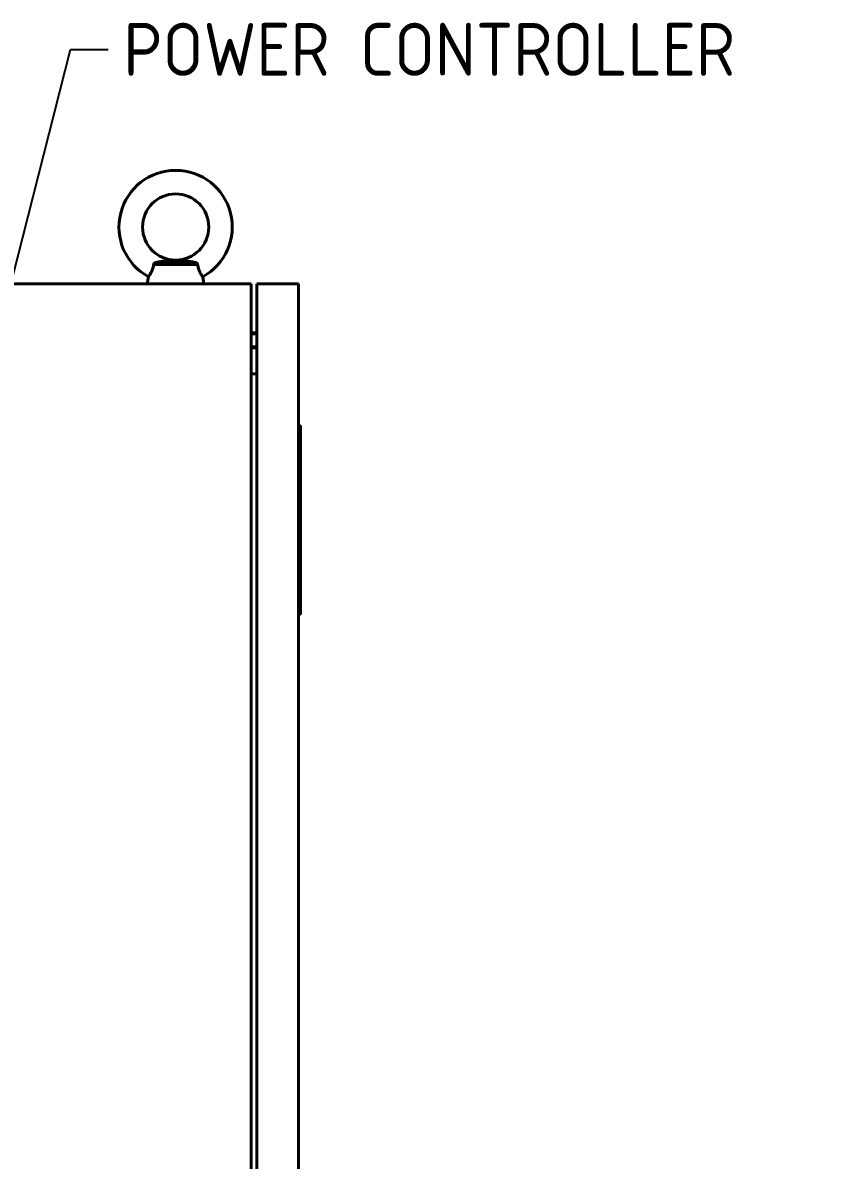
# Model space of a CAD drawing. Header units: inches. Extents: x 0 to 4752, y 0 to 3360.
# Drawn here: x 2178 to 2602, y 1538 to 2140 of the extents above; entities that cross this region are included whole.
import ezdxf

# ---------------------------------------------------------------- set-up
doc = ezdxf.new("R2010")
doc.units = ezdxf.units.IN
doc.header["$MEASUREMENT"] = 0
for name, color, linetype, lineweight in [('POWER SUPPLY CASE OUTLINE$0$가시적인 것(ISO)', 3, 'Continuous', 40), ('POWER SUPPLY CASE OUTLINE$0$가시적인 좁은 것(ISO)', 3, 'Continuous', 35), ('POWER SUPPLY CASE OUTLINE$0$기호(ISO)', 5, 'Continuous', 25)]:
    doc.layers.add(name, color=color, linetype=linetype, lineweight=lineweight)
doc.styles.add('POWER SUPPLY CASE OUTLINE$0$치수 텍스트_PSTEK_POSCO', font='isocp.shx')
doc.dimstyles.new('POWER SUPPLY CASE OUTLINE$0$치수_PSTEK_POSCO$7', dxfattribs={"dimscale": 8, "dimtxt": 3.5, "dimasz": 2.5, "dimexe": 2, "dimexo": 2.5, "dimgap": 1, "dimtad": 1, "dimrnd": 1e-08, "dimdsep": 46, "dimtxsty": 'POWER SUPPLY CASE OUTLINE$0$치수 텍스트_PSTEK_POSCO', "dimcen": 0.09, "dimdle": 10, "dimclrd": 7, "dimclre": 7, "dimclrt": 2, "dimadec": 1, "dimazin": 2, "dimtfac": 1, "dimtmove": 0, "dimatfit": 3, "dimfxl": 0, "dimtolj": 1, "dimlwd": -1, "dimlwe": -1, "dimarcsym": 0})

msp = doc.modelspace()

# ---------------------------------------------------------------- linework, layer by layer
at = {"layer": 'POWER SUPPLY CASE OUTLINE$0$가시적인 것(ISO)'}
for p, q in [((2244.067, 2005.539), (2243.422, 2001.882)), ((2272.777, 2005.539), (2273.422, 2001.882)), ((2298.422, 2001.882), (1498.422, 2001.882)), ((2298.422, 1101.882), (2298.422, 2001.882)), ((2301.422, 1111.882), (2301.422, 2001.882)), ((2301.422, 2001.882), (2323.422, 2001.882)), ((2323.422, 2001.882), (2323.422, 1111.882)), ((2298.422, 1975.882), (2301.422, 1975.882)), ((2298.422, 1967.882), (2301.422, 1967.882)), ((2298.422, 1954.182), (2301.422, 1954.182)), ((2324.422, 1926.882), (2323.422, 1926.882)), ((2324.422, 1826.882), (2324.422, 1926.882)), ((2324.422, 1921.882), (2324.432, 1921.882)), ((2324.432, 1921.882), (2324.432, 1831.882)), ((2324.422, 1916.882), (2324.432, 1916.882)), ((2324.422, 1836.882), (2324.432, 1836.882)), ((2324.422, 1831.882), (2324.432, 1831.882)), ((2324.422, 1826.882), (2323.422, 1826.882))]:
    msp.add_line(p, q, dxfattribs=at)
msp.add_circle((2258.422, 2031.882), 17.5, dxfattribs=at)
msp.add_arc((2258.422, 2031.882), 30, 298.587692, 241.412308, dxfattribs=at)
for points, knots in [([(2246.731, 2011.831), (2246.609, 2011.046), (2246.418, 2010.281), (2245.934, 2008.868), (2245.658, 2008.244), (2245.096, 2007.141), (2244.819, 2006.68), (2244.365, 2005.965), (2244.197, 2005.724), (2244.084, 2005.563), (2244.067, 2005.539), (2244.067, 2005.539)], [0, 0, 0, 0, 0.2389985, 0.2389985, 0.4669288, 0.4669288, 0.7034085, 0.7034085, 0.9482875, 0.9482875, 1.0539175, 1.0539175, 1.0539175, 1.0539175]), ([(2247.93, 2013.118), (2247.874, 2013.106), (2247.819, 2013.091), (2247.598, 2013.017), (2247.442, 2012.933), (2247.185, 2012.729), (2247.08, 2012.616), (2246.925, 2012.391), (2246.869, 2012.285), (2246.781, 2012.063), (2246.75, 2011.948), (2246.731, 2011.831)], [0.27139292, 0.27139292, 0.27139292, 0.27139292, 0.28808118, 0.28808118, 0.33959091, 0.33959091, 0.3839359, 0.3839359, 0.41833354, 0.41833354, 0.45201894, 0.45201894, 0.45201894, 0.45201894]), ([(2258.422, 2014.382), (2257.236, 2014.382), (2255.935, 2014.322), (2253.256, 2014.063), (2251.875, 2013.864), (2249.748, 2013.489), (2248.85, 2013.314), (2247.93, 2013.118)], [0, 0, 0, 0, 0.4388963, 0.4388963, 0.8777925, 0.8777925, 1.1451987, 1.1451987, 1.1451987, 1.1451987]), ([(2268.915, 2013.118), (2267.995, 2013.314), (2267.096, 2013.489), (2264.97, 2013.864), (2263.588, 2014.063), (2260.91, 2014.322), (2259.608, 2014.382), (2258.422, 2014.382)], [3.8241915, 3.8241915, 3.8241915, 3.8241915, 4.0915977, 4.0915977, 4.530494, 4.530494, 4.9693903, 4.9693903, 4.9693903, 4.9693903]), ([(2270.113, 2011.831), (2270.087, 2011.996), (2270.036, 2012.155), (2269.893, 2012.44), (2269.805, 2012.565), (2269.591, 2012.792), (2269.463, 2012.891), (2269.194, 2013.037), (2269.057, 2013.087), (2268.915, 2013.118)], [0, 0, 0, 0, 0.05030199, 0.05030199, 0.09676365, 0.09676365, 0.14667675, 0.14667675, 0.19198533, 0.19198533, 0.19198533, 0.19198533]), ([(2272.777, 2005.539), (2272.777, 2005.539), (2272.748, 2005.58), (2272.589, 2005.809), (2272.401, 2006.081), (2271.912, 2006.868), (2271.615, 2007.378), (2271.037, 2008.577), (2270.764, 2009.242), (2270.356, 2010.571), (2270.212, 2011.196), (2270.113, 2011.831)], [1.0539175, 1.0539175, 1.0539175, 1.0539175, 1.1919398, 1.1919398, 1.4358413, 1.4358413, 1.680633, 1.680633, 1.9138398, 1.9138398, 2.1073942, 2.1073942, 2.1073942, 2.1073942])]:
    msp.add_open_spline(points, degree=3, knots=knots, dxfattribs=at)
at = {"layer": 'POWER SUPPLY CASE OUTLINE$0$가시적인 좁은 것(ISO)'}
for p, q in [((2270.113, 2011.831), (2246.731, 2011.831)), ((2247.93, 2013.118), (2268.915, 2013.118)), ((2301.422, 1975.138), (2298.422, 1975.138)), ((2298.422, 1968.626), (2301.422, 1968.626))]:
    msp.add_line(p, q, dxfattribs=at)

# ---------------------------------------------------------------- texts
at = {"layer": 'POWER SUPPLY CASE OUTLINE$0$기호(ISO)', "color": 2, "insert": (2230.777, 2125.905), "char_height": 28, "width": 379.7187, "attachment_point": 4, "style": 'POWER SUPPLY CASE OUTLINE$0$치수 텍스트_PSTEK_POSCO'}
msp.add_mtext('{\\fISOCP|b0|i0;\\H28.0000;POWER CONTROLLER}', dxfattribs=at)

# ---------------------------------------------------------------- leaders
at = {"layer": 'POWER SUPPLY CASE OUTLINE$0$기호(ISO)', "color": 7, "annotation_type": 0, "has_hookline": 1, "hookline_direction": 0, "text_width": 370.921}
msp.add_leader([(2072.8, 1614.682), (2202.777, 2125.905), (2222.777, 2125.905)], dimstyle='POWER SUPPLY CASE OUTLINE$0$치수_PSTEK_POSCO$7', override={"dimtad": 0}, dxfattribs=at)

doc.saveas('drawing.dxf')
